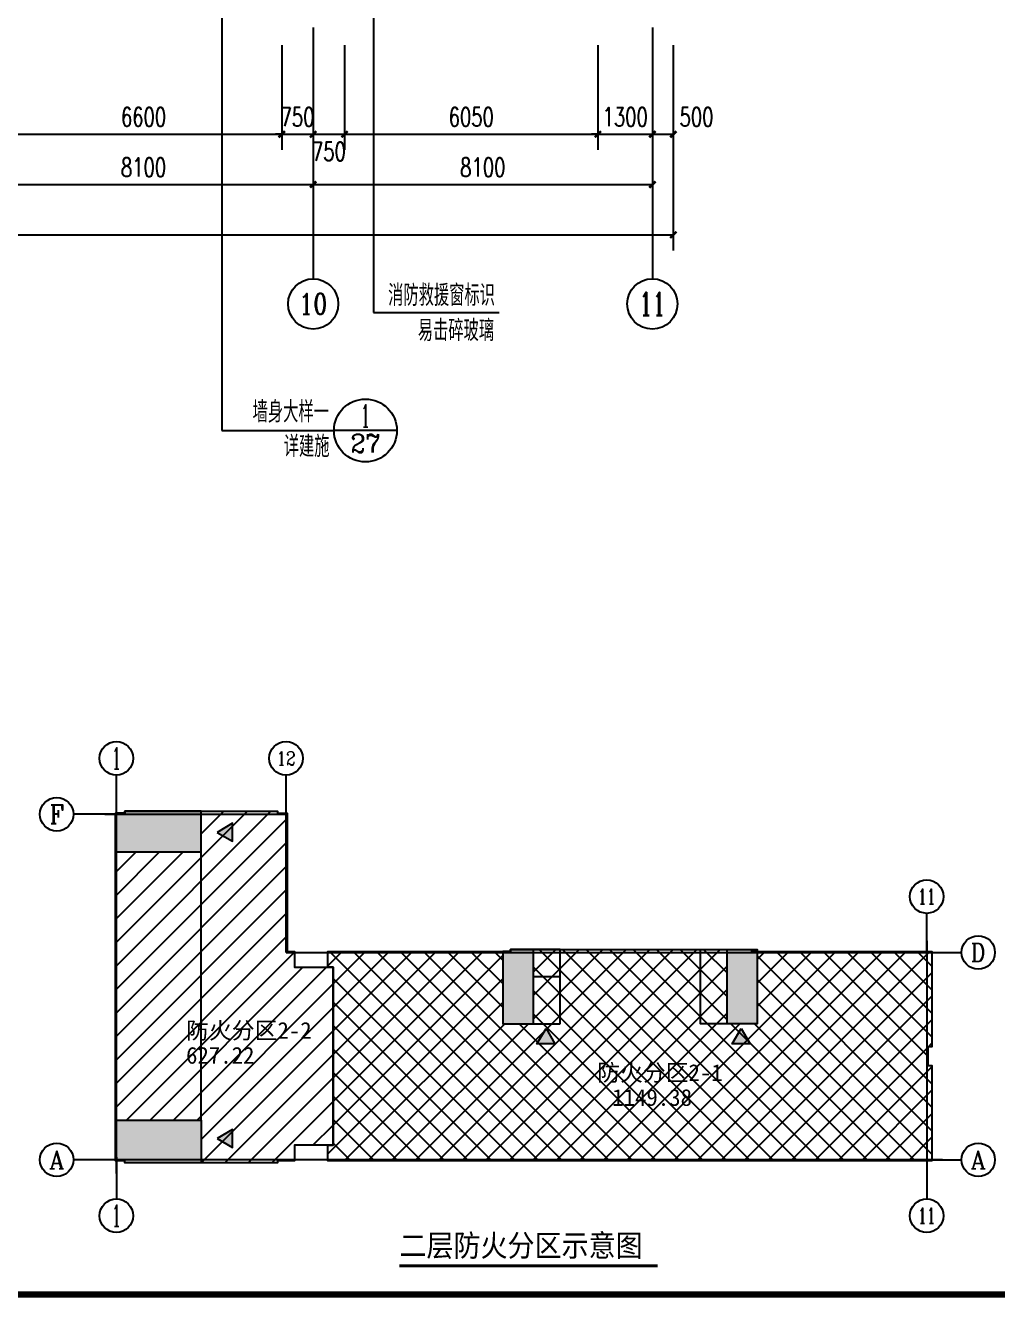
# Model space of a CAD drawing. Extents: x 1738711 to 2346805, y 1189731 to 2516152.
# Drawn here: x 1984521 to 2007735, y 1653234 to 1683605 of the extents above; entities that cross this region are included whole.
import ezdxf
from ezdxf.enums import TextEntityAlignment as Align

# ---------------------------------------------------------------- set-up
doc = ezdxf.new("R2010")
doc.units = 0
doc.header["$LTSCALE"] = 1000
doc.header["$MEASUREMENT"] = 0
for name, color, linetype in [('AXIS', 3, 'Continuous'), ('AXIS_TEXT', 7, 'Continuous'), ('DIM_IDEN', 3, 'Continuous'), ('DIM_LEAD', 3, 'Continuous'), ('DIM_SYMB', 3, 'Continuous'), ('DOTE', 1, 'Continuous'), ('G-ANNO-INDX', 42, 'Continuous'), ('PUB_DIM', 3, 'Continuous'), ('PUB_TEXT', 7, 'Continuous'), ('TK', 4, 'Continuous'), ('WALL', 40, 'Continuous'), ('看线', 8, 'Continuous')]:
    doc.layers.add(name, color=color, linetype=linetype)
doc.styles.add('_TCH_AXIS', font='COMPLEX', dxfattribs={"bigfont": 'GBCBIG'})
doc.styles.add('_TCH_DIM', font='SIMPLEX', dxfattribs={"bigfont": 'GBCBIG'})
doc.styles.add('_TCH_DIM_T3', font='SIMPLEX', dxfattribs={"width": 0.705882, "bigfont": 'GBCBIG'})
doc.styles.add('_TCH_LABEL', font='COMPLEX', dxfattribs={"bigfont": 'GBCBIG'})
doc.styles.add('COMPLEX', font='COMPLEX')
doc.styles.add('宋体', font='SIMSUN.TTF', dxfattribs={"width": 0.75})
doc.styles.add('黑体', font='simhei_0.ttf', dxfattribs={"width": 0.9})
doc.dimstyles.new('_TCH_ARCH&&150', dxfattribs={"dimtxt": 446.25, "dimasz": 150, "dimexe": 375, "dimexo": 450, "dimgap": 189.375, "dimtad": 1, "dimdec": 0, "dimzin": 0, "dimdsep": 46, "dimtxsty": '_TCH_DIM_T3', "dimblk": 'ARCHTICK', "dimcen": 0.09, "dimclrt": 7, "dimazin": 2, "dimtfac": 1, "dimtdec": 0, "dimtix": 1, "dimtmove": 2, "dimatfit": 3, "dimfxl": 1, "dimtolj": 1, "dimtzin": 0, "dimarcsym": 0})

# ---------------------------------------------------------------- blocks, each defined once
blk = doc.blocks.new('haerherhre')
at = {"layer": 'G-ANNO-INDX'}
blk.add_hatch(color=1, dxfattribs=at).paths.add_polyline_path([(2056760, 9211), (2057130, 9001), (2057130, 9431)])
at = {"layer": 'G-ANNO-INDX', "color": 1}
blk.add_lwpolyline([(2056760, 9211), (2057130, 9001), (2057130, 9431), (2056760, 9211)], dxfattribs=at)
blk = doc.blocks.new('hjashrtahreahe')
at = {"layer": 'TK', "color": 3, "const_width": 100}
blk.add_lwpolyline([(2500, 1000), (2500, 58400), (83100, 58400), (83100, 1000)], close=True, dxfattribs=at)
at = {"layer": 'TK', "style": '宋体', "width": 0.75}
for tag, height, p in [('项目负责人', 350, (6003, 57089)), ('专业负责人', 350, (6003, 56224)), ('设计人', 350, (6003, 55419)), ('版号1', 250, (77304, 22193)), ('时间1', 250, (82405, 22193)), ('版号2', 250, (77304, 21593)), ('时间2', 250, (82405, 21593)), ('版号3', 250, (77304, 20993)), ('时间3', 250, (82405, 20993)), ('建筑会签', 0.0001, (78978, 2403)), ('电气会签', 0.0001, (82128, 2403)), ('结构会签', 0.0001, (78978, 1803)), ('暖通会签', 0.0001, (82128, 1803)), ('给排水会签', 0.0001, (78978, 1250)), ('智能化会签', 0.0001, (82128, 1250))]:
    blk.add_attdef(tag, text='', height=height, dxfattribs=at).set_placement(p, align=Align.CENTER)
for tag, p in [('合作设计单位', (80816, 48986)), ('版号说明1', (79854, 22318)), ('版号说明2', (79854, 21718)), ('版号说明3', (79854, 21118)), ('浙江绿储科技有限公司', (80545, 16036)), ('百兆瓦级集中式熔盐储能关键', (80545, 14953)), ('设备研发及制造基地项目', (80545, 14603)), ('1#研发楼', (80545, 13636)), ('图名', (80545, 12436)), ('工程编号', (78978, 11461)), ('子项编号', (82128, 11461)), ('建筑', (78978, 10711)), ('图号', (82128, 10711)), ('施工图', (78978, 9961)), ('2023.03', (82128, 9961)), ('审定', (79353, 8461)), ('审核', (79353, 7711)), ('工程负责', (79353, 6961)), ('专业负责', (79353, 6211)), ('设计', (79353, 5461)), ('制图', (79353, 4711)), ('校对', (79353, 3961))]:
    blk.add_attdef(tag, text='', height=250, dxfattribs=at).set_placement(p, align=Align.MIDDLE_CENTER)
blk = doc.blocks.new('_ArchTick')
at = {"color": 0, "linetype": 'ByBlock', "const_width": 0.4}
blk.add_lwpolyline([(-0.5, -0.5), (0.5, 0.5)], dxfattribs=at)
blk = doc.blocks.new('*D2897')
at = {"layer": 'Defpoints', "color": 0, "transparency": 16777216}
for p in [(1984042, 1683585), (1990642, 1683585), (1990642, 1681007)]:
    blk.add_point(p, dxfattribs=at)
at = {"layer": 'PUB_DIM', "color": 0, "lineweight": -2, "transparency": 16777216}
for p, q in [((1984042, 1683135), (1984042, 1680632)), ((1990642, 1683135), (1990642, 1680632)), ((1984042, 1681007), (1990642, 1681007))]:
    blk.add_line(p, q, dxfattribs=at)
at = {"layer": 'PUB_DIM', "color": 0, "lineweight": -2, "transparency": 16777216, "xscale": 150, "yscale": 150, "zscale": 150, "rotation": 180}
blk.add_blockref('_ArchTick', (1984042, 1681007), dxfattribs=at)
at = {"layer": 'PUB_DIM', "color": 0, "lineweight": -2, "transparency": 16777216, "xscale": 150, "yscale": 150, "zscale": 150}
blk.add_blockref('_ArchTick', (1990642, 1681007), dxfattribs=at)
at = {"layer": 'PUB_DIM', "color": 7, "transparency": 16777216, "insert": (1987342, 1681420), "char_height": 446.2, "attachment_point": 5, "style": '_TCH_DIM_T3'}
blk.add_mtext('\\A1;6600', dxfattribs=at)
blk = doc.blocks.new('*D2898')
at = {"layer": 'Defpoints', "color": 0, "transparency": 16777216}
for p in [(1990642, 1683585), (1991392, 1683585), (1991392, 1681007)]:
    blk.add_point(p, dxfattribs=at)
at = {"layer": 'PUB_DIM', "color": 0, "lineweight": -2, "transparency": 16777216}
for p, q in [((1990642, 1683135), (1990642, 1680632)), ((1991392, 1683135), (1991392, 1680632)), ((1990642, 1681007), (1990492, 1681007)), ((1990642, 1681007), (1991392, 1681007)), ((1991392, 1681007), (1991542, 1681007))]:
    blk.add_line(p, q, dxfattribs=at)
at = {"layer": 'PUB_DIM', "color": 0, "lineweight": -2, "transparency": 16777216, "xscale": 150, "yscale": 150, "zscale": 150}
blk.add_blockref('_ArchTick', (1990642, 1681007), dxfattribs=at)
at = {"layer": 'PUB_DIM', "color": 0, "lineweight": -2, "transparency": 16777216, "xscale": 150, "yscale": 150, "zscale": 150, "rotation": 180}
blk.add_blockref('_ArchTick', (1991392, 1681007), dxfattribs=at)
at = {"layer": 'PUB_DIM', "color": 7, "transparency": 16777216, "insert": (1991017, 1681420), "char_height": 446.2, "attachment_point": 5, "style": '_TCH_DIM_T3'}
blk.add_mtext('\\A1;750', dxfattribs=at)
blk = doc.blocks.new('*D2899')
at = {"layer": 'Defpoints', "color": 0, "transparency": 16777216}
for p in [(1991392, 1683585), (1992142, 1683585), (1992142, 1681007)]:
    blk.add_point(p, dxfattribs=at)
at = {"layer": 'PUB_DIM', "color": 0, "lineweight": -2, "transparency": 16777216}
for p, q in [((1991392, 1683135), (1991392, 1680632)), ((1992142, 1683135), (1992142, 1680632)), ((1991392, 1681007), (1992142, 1681007))]:
    blk.add_line(p, q, dxfattribs=at)
at = {"layer": 'PUB_DIM', "color": 0, "lineweight": -2, "transparency": 16777216, "xscale": 150, "yscale": 150, "zscale": 150, "rotation": 180}
blk.add_blockref('_ArchTick', (1991392, 1681007), dxfattribs=at)
at = {"layer": 'PUB_DIM', "color": 0, "lineweight": -2, "transparency": 16777216, "xscale": 150, "yscale": 150, "zscale": 150}
blk.add_blockref('_ArchTick', (1992142, 1681007), dxfattribs=at)
at = {"layer": 'PUB_DIM', "color": 7, "transparency": 16777216, "insert": (1991767, 1680595), "char_height": 446.2, "attachment_point": 5, "style": '_TCH_DIM_T3'}
blk.add_mtext('\\A1;750', dxfattribs=at)
blk = doc.blocks.new('*D2900')
at = {"layer": 'Defpoints', "color": 0, "transparency": 16777216}
for p in [(1992142, 1683585), (1998192, 1683585), (1998192, 1681007)]:
    blk.add_point(p, dxfattribs=at)
at = {"layer": 'PUB_DIM', "color": 0, "lineweight": -2, "transparency": 16777216}
for p, q in [((1992142, 1683135), (1992142, 1680632)), ((1998192, 1683135), (1998192, 1680632)), ((1992142, 1681007), (1998192, 1681007))]:
    blk.add_line(p, q, dxfattribs=at)
at = {"layer": 'PUB_DIM', "color": 0, "lineweight": -2, "transparency": 16777216, "xscale": 150, "yscale": 150, "zscale": 150, "rotation": 180}
blk.add_blockref('_ArchTick', (1992142, 1681007), dxfattribs=at)
at = {"layer": 'PUB_DIM', "color": 0, "lineweight": -2, "transparency": 16777216, "xscale": 150, "yscale": 150, "zscale": 150}
blk.add_blockref('_ArchTick', (1998192, 1681007), dxfattribs=at)
at = {"layer": 'PUB_DIM', "color": 7, "transparency": 16777216, "insert": (1995167, 1681420), "char_height": 446.2, "attachment_point": 5, "style": '_TCH_DIM_T3'}
blk.add_mtext('\\A1;6050', dxfattribs=at)
blk = doc.blocks.new('*D2901')
at = {"layer": 'Defpoints', "color": 0, "transparency": 16777216}
for p in [(1998192, 1683585), (1999492, 1683585), (1999492, 1681007)]:
    blk.add_point(p, dxfattribs=at)
at = {"layer": 'PUB_DIM', "color": 0, "lineweight": -2, "transparency": 16777216}
for p, q in [((1998192, 1683135), (1998192, 1680632)), ((1999492, 1683135), (1999492, 1680632)), ((1998192, 1681007), (1998042, 1681007)), ((1998192, 1681007), (1999492, 1681007)), ((1999492, 1681007), (1999642, 1681007))]:
    blk.add_line(p, q, dxfattribs=at)
at = {"layer": 'PUB_DIM', "color": 0, "lineweight": -2, "transparency": 16777216, "xscale": 150, "yscale": 150, "zscale": 150}
blk.add_blockref('_ArchTick', (1998192, 1681007), dxfattribs=at)
at = {"layer": 'PUB_DIM', "color": 0, "lineweight": -2, "transparency": 16777216, "xscale": 150, "yscale": 150, "zscale": 150, "rotation": 180}
blk.add_blockref('_ArchTick', (1999492, 1681007), dxfattribs=at)
at = {"layer": 'PUB_DIM', "color": 7, "transparency": 16777216, "insert": (1998842, 1681420), "char_height": 446.2, "attachment_point": 5, "style": '_TCH_DIM_T3'}
blk.add_mtext('\\A1;1300', dxfattribs=at)
blk = doc.blocks.new('*D2902')
at = {"layer": 'Defpoints', "color": 0, "transparency": 16777216}
for p in [(1999492, 1683585), (1999992, 1683585), (1999992, 1681007)]:
    blk.add_point(p, dxfattribs=at)
at = {"layer": 'PUB_DIM', "color": 0, "lineweight": -2, "transparency": 16777216}
for p, q in [((1999492, 1683135), (1999492, 1680632)), ((1999992, 1683135), (1999992, 1680632)), ((1999492, 1681007), (1999992, 1681007))]:
    blk.add_line(p, q, dxfattribs=at)
at = {"layer": 'PUB_DIM', "color": 0, "lineweight": -2, "transparency": 16777216, "xscale": 150, "yscale": 150, "zscale": 150, "rotation": 180}
blk.add_blockref('_ArchTick', (1999492, 1681007), dxfattribs=at)
at = {"layer": 'PUB_DIM', "color": 0, "lineweight": -2, "transparency": 16777216, "xscale": 150, "yscale": 150, "zscale": 150}
blk.add_blockref('_ArchTick', (1999992, 1681007), dxfattribs=at)
at = {"layer": 'PUB_DIM', "color": 7, "transparency": 16777216, "insert": (2000547, 1681420), "char_height": 446.2, "attachment_point": 5, "style": '_TCH_DIM_T3'}
blk.add_mtext('\\A1;500', dxfattribs=at)
blk = doc.blocks.new('*D2933')
at = {"layer": 'AXIS', "color": 0, "lineweight": -2, "transparency": 16777216}
for p, q in [((1983292, 1683107), (1983292, 1679432)), ((1991392, 1683107), (1991392, 1679432)), ((1983292, 1679807), (1991392, 1679807))]:
    blk.add_line(p, q, dxfattribs=at)
at = {"layer": 'Defpoints', "color": 0, "transparency": 16777216}
for p in [(1983292, 1683557), (1991392, 1683557), (1991392, 1679807)]:
    blk.add_point(p, dxfattribs=at)
at = {"layer": 'AXIS', "color": 0, "lineweight": -2, "transparency": 16777216, "xscale": 150, "yscale": 150, "zscale": 150, "rotation": 180}
blk.add_blockref('_ArchTick', (1983292, 1679807), dxfattribs=at)
at = {"layer": 'AXIS', "color": 0, "lineweight": -2, "transparency": 16777216, "xscale": 150, "yscale": 150, "zscale": 150}
blk.add_blockref('_ArchTick', (1991392, 1679807), dxfattribs=at)
at = {"layer": 'AXIS', "color": 7, "transparency": 16777216, "insert": (1987342, 1680220), "char_height": 446.2, "attachment_point": 5, "style": '_TCH_DIM_T3'}
blk.add_mtext('\\A1;8100', dxfattribs=at)
blk = doc.blocks.new('*D2934')
at = {"layer": 'AXIS', "color": 0, "lineweight": -2, "transparency": 16777216}
for p, q in [((1991392, 1683107), (1991392, 1679432)), ((1999492, 1683107), (1999492, 1679432)), ((1991392, 1679807), (1999492, 1679807))]:
    blk.add_line(p, q, dxfattribs=at)
at = {"layer": 'Defpoints', "color": 0, "transparency": 16777216}
for p in [(1991392, 1683557), (1999492, 1683557), (1999492, 1679807)]:
    blk.add_point(p, dxfattribs=at)
at = {"layer": 'AXIS', "color": 0, "lineweight": -2, "transparency": 16777216, "xscale": 150, "yscale": 150, "zscale": 150, "rotation": 180}
blk.add_blockref('_ArchTick', (1991392, 1679807), dxfattribs=at)
at = {"layer": 'AXIS', "color": 0, "lineweight": -2, "transparency": 16777216, "xscale": 150, "yscale": 150, "zscale": 150}
blk.add_blockref('_ArchTick', (1999492, 1679807), dxfattribs=at)
at = {"layer": 'AXIS', "color": 7, "transparency": 16777216, "insert": (1995442, 1680220), "char_height": 446.2, "attachment_point": 5, "style": '_TCH_DIM_T3'}
blk.add_mtext('\\A1;8100', dxfattribs=at)
blk = doc.blocks.new('*D2935')
at = {"layer": 'AXIS', "color": 0, "lineweight": -2, "transparency": 16777216}
for p, q in [((1921292, 1683107), (1921292, 1678232)), ((1999992, 1683107), (1999992, 1678232)), ((1921292, 1678607), (1999992, 1678607))]:
    blk.add_line(p, q, dxfattribs=at)
at = {"layer": 'Defpoints', "color": 0, "transparency": 16777216}
for p in [(1921292, 1683557), (1999992, 1683557), (1999992, 1678607)]:
    blk.add_point(p, dxfattribs=at)
at = {"layer": 'AXIS', "color": 0, "lineweight": -2, "transparency": 16777216, "xscale": 150, "yscale": 150, "zscale": 150, "rotation": 180}
blk.add_blockref('_ArchTick', (1921292, 1678607), dxfattribs=at)
at = {"layer": 'AXIS', "color": 0, "lineweight": -2, "transparency": 16777216, "xscale": 150, "yscale": 150, "zscale": 150}
blk.add_blockref('_ArchTick', (1999992, 1678607), dxfattribs=at)
at = {"layer": 'AXIS', "color": 7, "transparency": 16777216, "insert": (1960642, 1679020), "char_height": 446.2, "attachment_point": 5, "style": '_TCH_DIM_T3'}
blk.add_mtext('\\A1;78700', dxfattribs=at)
blk = doc.blocks.new('_AXISO')
blk.add_circle((0, 0), 0.5)
at = {"layer": 'AXIS_TEXT', "style": 'COMPLEX', "width": 1.041667}
blk.add_attdef('A', text='', height=0.56, dxfattribs=at).set_placement((-0.25, -0.28), (0.25, -0.28), align=Align.FIT)

msp = doc.modelspace()

# ---------------------------------------------------------------- hatches: boundary and pattern name
at = {"layer": '看线'}
h = msp.add_hatch(color=1, dxfattribs=at)
h.paths.add_polyline_path([(1986893.2, 1664847.7), (1986893.2, 1664797.7), (1986668.1, 1664797.7), (1986668.1, 1663872.7), (1988718.1, 1663872.7), (1988718.1, 1664847.7)])
h.paths.add_polyline_path([(1986668.1, 1657472.7), (1986668.1, 1656497.7), (1986893.1, 1656497.7), (1986893.1, 1656447.7), (1988718.1, 1656447.7), (1988718.1, 1657472.7)])
h.paths.add_polyline_path([(1996643.1, 1661547.7), (1996105.6, 1661547.7), (1996105.6, 1661497.6), (1995918.1, 1661497.6), (1995918.1, 1659772.6), (1996643.1, 1659772.6)])
h.paths.add_polyline_path([(2001268.1, 1659772.6), (2001993.1, 1659772.6), (2001993.1, 1661547.7), (2001268.1, 1661547.7)])
h = msp.add_hatch(dxfattribs=at)
h.set_pattern_fill('ANSI31', color=256, scale=250, style=0)
h.set_pattern_definition([(45, (0, 0), (-280.633004, 280.633004), [])])
h.paths.add_polyline_path([(1988718.1, 1657472.7), (1988718.1, 1656447.7), (1990542.9, 1656447.7), (1990542.9, 1656497.7), (1990943, 1656497.7), (1990943, 1656872.7), (1991743.1, 1656872.7), (1991868.1, 1656872.7), (1991868.1, 1661122.7), (1991743, 1661122.7), (1990943, 1661122.7), (1990943, 1661497.6), (1990768.1, 1661497.6), (1990768.1, 1664797.7), (1990542.9, 1664797.7), (1990542.9, 1664847.7), (1988718.1, 1664847.7), (1988718.1, 1663872.7), (1986668.1, 1663872.7), (1986668.1, 1657472.7)])
h = msp.add_hatch(dxfattribs=at)
h.set_pattern_fill('ANSI37', color=256, scale=250, style=0)
h.set_pattern_definition([(45, (0, 0), (-280.633004, 280.633004), []), (135, (0, 0), (-280.633004, -280.633004), [])])
h.paths.add_polyline_path([(2001268.1, 1659772.6), (2001268.1, 1661547.7), (1996643.1, 1661547.7), (1996643.1, 1659772.6), (1995918.1, 1659772.6), (1995918.1, 1661497.6), (1995730.6, 1661497.6), (1991743, 1661497.6), (1991743, 1661122.7), (1991868.1, 1661122.7), (1991868.1, 1656872.7), (1991743.1, 1656872.7), (1991743.1, 1656497.7), (2006168.1, 1656497.7), (2006168.1, 1658772.7), (2006068.1, 1658772.7), (2006068.1, 1659222.7), (2006168.1, 1659222.7), (2006168.1, 1661497.6), (2001993.1, 1661497.6), (2001993.1, 1659772.6)])

# ---------------------------------------------------------------- linework, layer by layer
at = {"layer": 'AXIS'}
for p, q in [((1991391.9, 1683557.1), (1991391.9, 1677557.1)), ((1999491.9, 1683557.1), (1999491.9, 1677557.1)), ((1986693.1, 1664708.5), (1986693.1, 1665708.5)), ((1990743.1, 1664708.5), (1990743.1, 1665708.5)), ((1986668.1, 1664772.7), (1985668.1, 1664772.7)), ((2006043.1, 1661407.2), (2006043.1, 1662407.2)), ((2005873.2, 1661472.7), (2006873.2, 1661472.7)), ((1986668.1, 1656522.7), (1985668.1, 1656522.7)), ((1986693.1, 1656588.1), (1986693.1, 1655588.1)), ((2005873.2, 1656522.7), (2006873.2, 1656522.7)), ((2006043.1, 1656588.1), (2006043.1, 1655588.1))]:
    msp.add_line(p, q, dxfattribs=at)
at = {"layer": 'DIM_IDEN'}
for p, q in [((1989212.9, 1686247.2), (1989212.9, 1673934.1)), ((1989212.9, 1673934.1), (1991889.7, 1673934.1)), ((1993389.7, 1673934.1), (1991889.7, 1673934.1))]:
    msp.add_line(p, q, dxfattribs=at)
msp.add_circle((1992639.7, 1673934.1), 750, dxfattribs=at)
at = {"layer": 'DIM_LEAD'}
for p, q in [((1992834.3, 1686030.4), (1992834.3, 1676751.7)), ((1992834.3, 1676751.7), (1995829.4, 1676751.7))]:
    msp.add_line(p, q, dxfattribs=at)
at = {"layer": 'DIM_SYMB', "const_width": 70}
msp.add_lwpolyline([(1993451.7, 1653992.5), (1999615.3, 1653992.5)], dxfattribs=at)
at = {"layer": 'DOTE'}
for p, q in [((1986693.1, 1656197.7), (1986693.1, 1665097.7)), ((1990743.1, 1661472.7), (1990743.1, 1665097.7)), ((1986418.1, 1664772.7), (1990743.1, 1664772.7)), ((2006043.1, 1661747.7), (2006043.1, 1656247.7)), ((1990743.1, 1661472.7), (2006418.1, 1661472.7)), ((2006418.1, 1656522.7), (1986418.1, 1656522.7))]:
    msp.add_line(p, q, dxfattribs=at)
at = {"layer": 'WALL', "ltscale": 100}
for p, q in [((1996643.1, 1661547.7), (1996643.1, 1659772.6)), ((2001268.1, 1661547.7), (2001268.1, 1659772.6))]:
    msp.add_line(p, q, dxfattribs=at)
for points in [[(1988718.1, 1663872.7), (1988718.1, 1664847.7), (1986893.2, 1664847.7), (1986893.2, 1664797.7), (1986668.1, 1664797.7), (1986668.1, 1663872.7)], [(1991868.1, 1656872.7), (1991743.1, 1656872.7), (1991743.1, 1656872.7), (1990943, 1656872.7), (1990943, 1656522.7), (1990943, 1656497.7), (1990542.9, 1656497.7), (1990542.9, 1656447.7), (1986893.1, 1656447.7), (1986893.1, 1656497.7), (1986668.1, 1656497.7), (1986668.1, 1664797.7), (1986893.2, 1664797.7), (1986893.2, 1664847.7), (1990542.9, 1664847.7), (1990542.9, 1664797.7), (1990768.1, 1664797.7), (1990768.1, 1661497.6), (1990943, 1661497.6), (1990943, 1661122.7), (1991743, 1661122.7), (1991743, 1661122.7), (1991743, 1661122.7), (1991868.1, 1661122.7)], [(1997293.1, 1659772.6), (1997293.1, 1661547.7), (1996105.6, 1661547.7), (1996105.6, 1661497.6), (1995918.1, 1661497.6), (1995918.1, 1659772.6)], [(2000643.1, 1661547.7), (2001993.1, 1661547.7), (2001993.1, 1659772.6), (2000643.1, 1659772.6)], [(1988718.1, 1657472.7), (1988718.1, 1656447.7), (1986893.1, 1656447.7), (1986893.1, 1656497.7), (1986668.1, 1656497.7), (1986668.1, 1657472.7)]]:
    msp.add_lwpolyline(points, close=True, dxfattribs=at)
msp.add_lwpolyline([(1991743, 1661122.7), (1991743, 1661497.6), (1995730.6, 1661497.6), (1996105.6, 1661497.6), (1996105.6, 1661547.7), (2001855.6, 1661547.7), (2001855.6, 1661497.6), (2006168.1, 1661497.6), (2006168.1, 1659222.7), (2006068.1, 1659222.7), (2006068.1, 1658772.7), (2006168.1, 1658772.7), (2006168.1, 1656522.7), (2006168.1, 1656497.7), (1991743.1, 1656497.7), (1991743.1, 1656872.7), (1991868.1, 1656872.7), (1991868.1, 1661122.7), (1991868.1, 1661122.7), (1991743, 1661122.7)], dxfattribs=at)
at = {"layer": '看线'}
for p, q in [((1988718.1, 1657472.7), (1988718.1, 1663872.7)), ((1996643.1, 1660897.7), (1997293.1, 1660897.7))]:
    msp.add_line(p, q, dxfattribs=at)

# ---------------------------------------------------------------- block references
at = {"xscale": 1.5, "yscale": 1.5, "zscale": 1.5}
msp.add_blockref('hjashrtahreahe', (1897833.1, 1651809.1), dxfattribs=at)
at = {"layer": 'AXIS'}
ref = msp.add_blockref('_AXISO', (1991391.9, 1676957.1), dxfattribs=dict(at, xscale=1200, yscale=1200, zscale=1200))
ref.add_attrib('A', '10', dxfattribs={"layer": 'AXIS_TEXT', "ltscale": 0.5, "height": 492.67, "style": '_TCH_AXIS'}).set_placement((1991051.7, 1676710.7), (1991732.1, 1676710.7), align=Align.FIT)
ref = msp.add_blockref('_AXISO', (1999491.9, 1676957.1), dxfattribs=dict(at, xscale=1200, yscale=1200, zscale=1200))
ref.add_attrib('A', '11', dxfattribs={"layer": 'AXIS_TEXT', "ltscale": 0.5, "height": 553.14, "style": '_TCH_AXIS'}).set_placement((1999175.8, 1676680.5), (1999808, 1676680.5), align=Align.FIT)
ref = msp.add_blockref('_AXISO', (1986693.1, 1666108.5), dxfattribs=dict(at, xscale=800, yscale=800, zscale=800))
ref.add_attrib('A', '1', dxfattribs={"layer": 'AXIS_TEXT', "ltscale": 0.5, "height": 514.7, "style": '_TCH_AXIS'}).set_placement((1986582.8, 1665851.2), (1986803.3, 1665851.2), align=Align.FIT)
ref = msp.add_blockref('_AXISO', (1990743.1, 1666108.5), dxfattribs=dict(at, xscale=800, yscale=800, zscale=800))
ref.add_attrib('A', '12', dxfattribs={"layer": 'AXIS_TEXT', "ltscale": 0.5, "height": 328.45, "style": '_TCH_AXIS'}).set_placement((1990516.3, 1665944.3), (1990969.8, 1665944.3), align=Align.FIT)
ref = msp.add_blockref('_AXISO', (1985268.1, 1664772.7), dxfattribs=dict(at, xscale=800, yscale=800, zscale=800))
ref.add_attrib('A', 'F', dxfattribs={"layer": 'AXIS_TEXT', "ltscale": 0.5, "height": 445.4, "style": '_TCH_AXIS'}).set_placement((1985098.4, 1664549.9), (1985437.7, 1664549.9), align=Align.FIT)
ref = msp.add_blockref('_AXISO', (2006043.1, 1662807.2), dxfattribs=dict(at, xscale=800, yscale=800, zscale=800))
ref.add_attrib('A', '11', dxfattribs={"layer": 'AXIS_TEXT', "ltscale": 0.5, "height": 368.76, "style": '_TCH_AXIS'}).set_placement((2005832.3, 1662622.8), (2006253.8, 1662622.8), align=Align.FIT)
ref = msp.add_blockref('_AXISO', (2007273.2, 1661472.7), dxfattribs=dict(at, xscale=800, yscale=800, zscale=800))
ref.add_attrib('A', 'D', dxfattribs={"layer": 'AXIS_TEXT', "ltscale": 0.5, "height": 435.3, "style": '_TCH_AXIS'}).set_placement((2007097, 1661255), (2007449.4, 1661255), align=Align.FIT)
ref = msp.add_blockref('_AXISO', (1985268.1, 1656522.7), dxfattribs=dict(at, xscale=800, yscale=800, zscale=800))
ref.add_attrib('A', 'A', dxfattribs={"layer": 'AXIS_TEXT', "ltscale": 0.5, "height": 425.2, "style": '_TCH_AXIS'}).set_placement((1985085.8, 1656310.1), (1985450.3, 1656310.1), align=Align.FIT)
ref = msp.add_blockref('_AXISO', (2007273.2, 1656522.7), dxfattribs=dict(at, xscale=800, yscale=800, zscale=800))
ref.add_attrib('A', 'A', dxfattribs={"layer": 'AXIS_TEXT', "ltscale": 0.5, "height": 425.2, "style": '_TCH_AXIS'}).set_placement((2007091, 1656310.1), (2007455.4, 1656310.1), align=Align.FIT)
ref = msp.add_blockref('_AXISO', (1986693.1, 1655188.1), dxfattribs=dict(at, xscale=800, yscale=800, zscale=800))
ref.add_attrib('A', '1', dxfattribs={"layer": 'AXIS_TEXT', "ltscale": 0.5, "height": 514.7, "style": '_TCH_AXIS'}).set_placement((1986582.8, 1654930.7), (1986803.3, 1654930.7), align=Align.FIT)
ref = msp.add_blockref('_AXISO', (2006043.1, 1655188.1), dxfattribs=dict(at, xscale=800, yscale=800, zscale=800))
ref.add_attrib('A', '11', dxfattribs={"layer": 'AXIS_TEXT', "ltscale": 0.5, "height": 368.76, "style": '_TCH_AXIS'}).set_placement((2005832.3, 1655003.7), (2006253.8, 1655003.7), align=Align.FIT)
at = {"layer": '看线'}
for p in [(-67663.3, 1655129.5), (-67663.3, 1647816.8)]:
    msp.add_blockref('haerherhre', p, dxfattribs=at)
at = {"layer": '看线', "xscale": -1, "rotation": 90}
for p in [(2006166.6, 3716420.4), (2010827.1, 3716420.4)]:
    msp.add_blockref('haerherhre', p, dxfattribs=at)

# ---------------------------------------------------------------- texts
at = {"layer": 'DIM_LEAD', "color": 1, "style": '黑体'}
for s, p in [('防火分区2-2', (1988356.8, 1659412)), ('627.22', (1988356.8, 1658817.9)), ('防火分区2-1', (1998172.8, 1658404.8)), ('1149.38', (1998533.3, 1657810.7))]:
    msp.add_text(s, height=400, dxfattribs=at).set_placement(p)
at = {"layer": 'PUB_TEXT', "color": 7, "style": '_TCH_DIM'}
for s, p in [('消防救援窗标识', (1993181, 1676909.2)), ('易击碎玻璃', (1993890.3, 1676069.2)), ('墙身大样一', (1989945, 1674125.1)), ('详建施', (1990687.8, 1673301.9))]:
    msp.add_text(s, height=506.38, dxfattribs=at).set_placement(p)
at = {"layer": 'PUB_TEXT', "color": 7, "style": '_TCH_LABEL'}
for s, height, p, p2 in [('1', 535.4, (1992525, 1674016.4), (1992754.5, 1674016.4)), ('27', 439.31, (1992284.1, 1673406.4), (1992995.4, 1673406.4))]:
    msp.add_text(s, height=height, dxfattribs=at).set_placement(p, p2, align=Align.FIT)
at = {"layer": 'PUB_TEXT', "color": 7, "style": '黑体', "width": 0.9}
msp.add_text('二层防火分区示意图', height=525.74, dxfattribs=at).set_placement((1993451.7, 1654215.2))

# ---------------------------------------------------------------- dimensions: what is measured, and where the dimension line sits
at = {"layer": 'AXIS'}
for p1, p2, distance, picture, middle in [((1921292.2, 1683557.1), (1999991.9, 1683557.1), -4950, '*D2935', (1960642.1, 1679019.6)), ((1983291.9, 1683557.1), (1991391.9, 1683557.1), -3750, '*D2933', (1987341.9, 1680219.6)), ((1991391.9, 1683557.1), (1999491.9, 1683557.1), -3750, '*D2934', (1995441.9, 1680219.6))]:
    dim = msp.add_aligned_dim(p1=p1, p2=p2, distance=distance, dimstyle='_TCH_ARCH&&150', dxfattribs=at)
    dim.commit()
    dim.dimension.update_dxf_attribs({"geometry": picture, "text_midpoint": middle})
at = {"layer": 'PUB_DIM'}
for p1, p2, picture, middle in [((1984041.9, 1683585.2), (1990641.9, 1683585.2), '*D2897', (1987341.9, 1681419.6)), ((1990641.9, 1683585.2), (1991391.9, 1683585.2), '*D2898', (1991016.9, 1681419.6)), ((1992141.9, 1683585.2), (1998191.9, 1683585.2), '*D2900', (1995166.9, 1681419.6)), ((1998191.9, 1683585.2), (1999491.9, 1683585.2), '*D2901', (1998841.9, 1681419.6))]:
    dim = msp.add_aligned_dim(p1=p1, p2=p2, distance=-2578.1, dimstyle='_TCH_ARCH&&150', dxfattribs=at)
    dim.commit()
    dim.dimension.update_dxf_attribs({"geometry": picture, "text_midpoint": middle})
for base, p1, p2, picture, middle in [((1992141.9, 1681007.1), (1991391.9, 1683585.2), (1992141.9, 1683585.2), '*D2899', (1991766.9, 1680594.6)), ((1999991.9, 1681007.1), (1999491.9, 1683585.2), (1999991.9, 1683585.2), '*D2902', (2000546.9, 1681419.6))]:
    dim = msp.add_linear_dim(base=base, p1=p1, p2=p2, angle=0, dimstyle='_TCH_ARCH&&150', dxfattribs=at)
    dim.commit()
    dim.dimension.update_dxf_attribs({"geometry": picture, "text_midpoint": middle, "dimtype": 129})

doc.saveas('drawing.dxf')
